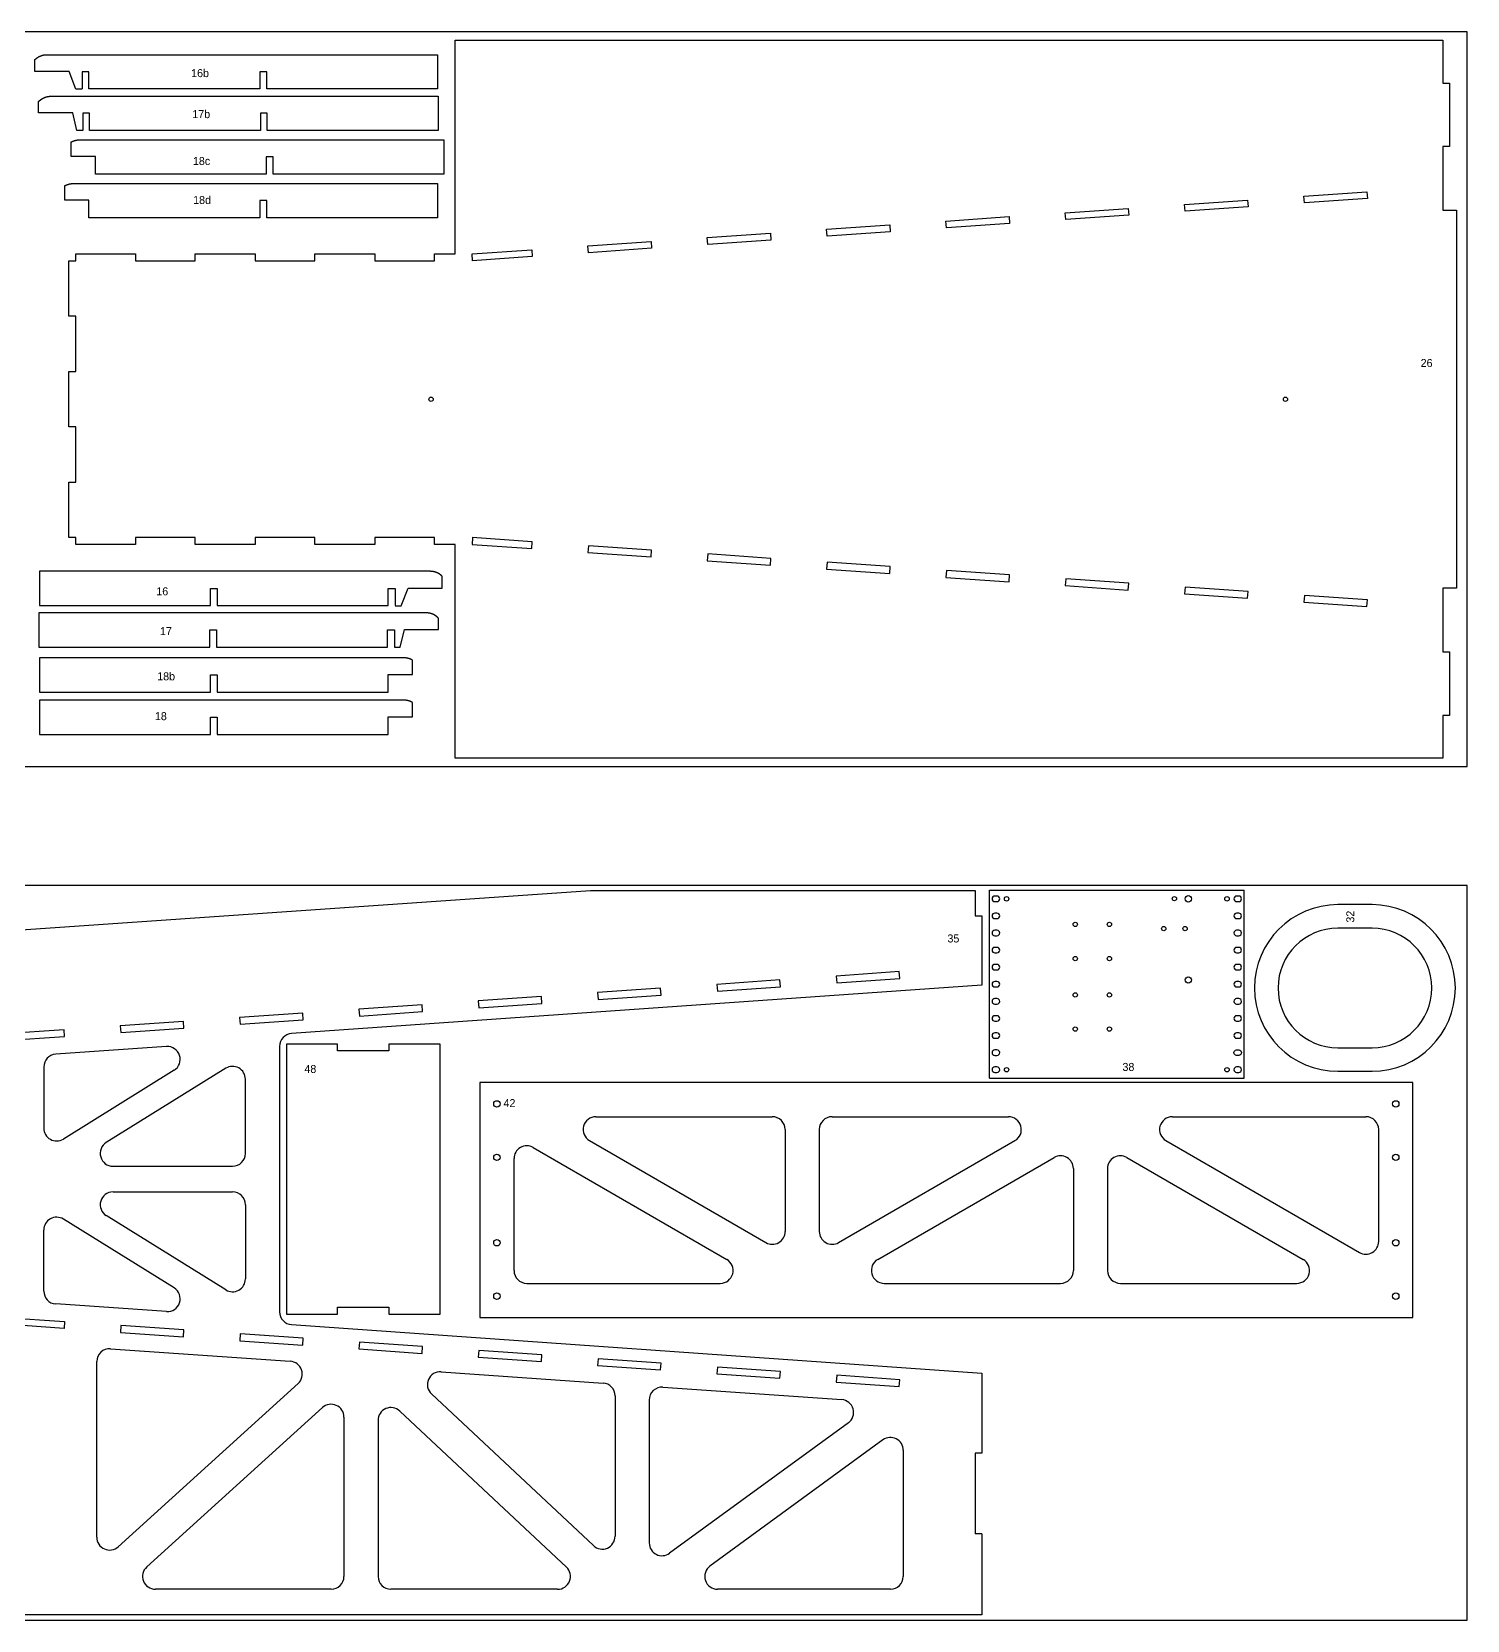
# Model space of a CAD drawing. Header units: inches. Extents: x -955 to -701, y -2062 to -1714.
# Drawn here: x -876.2 to -792.2, y -1899.4 to -1806.4 of the extents above; entities that cross this region are included whole.
import ezdxf

# ---------------------------------------------------------------- set-up
doc = ezdxf.new("R2010")
doc.units = ezdxf.units.IN
doc.header["$LTSCALE"] = 0.1
doc.header["$MEASUREMENT"] = 0
doc.layers.add('cockpit', color=1, linetype='Continuous', lineweight=20)
doc.layers.add('pic', color=1, linetype='Continuous')

msp = doc.modelspace()

# ---------------------------------------------------------------- linework, layer by layer
at = {"color": 7, "linetype": 'Continuous', "lineweight": 25}
for p, q in [((-820.12063, -1856.68319), (-805.22063, -1856.68319)), ((-820.12063, -1867.68319), (-820.12063, -1856.68319)), ((-805.22063, -1867.68319), (-805.22063, -1856.68319)), ((-868.28422, -1865.82681), (-874.76867, -1866.27737)), ((-875.46668, -1867.02557), (-875.46668, -1870.60105)), ((-867.83662, -1867.21218), (-874.32107, -1871.23822)), ((-864.81229, -1867.10004), (-871.8106, -1871.44513)), ((-863.66668, -1872.08231), (-863.66668, -1867.73722)), ((-820.12063, -1867.68319), (-805.22063, -1867.68319)), ((-843.15259, -1869.93302), (-832.82922, -1869.93302)), ((-829.32922, -1869.93302), (-819.00586, -1869.93302)), ((-809.41692, -1869.93302), (-798.09356, -1869.93302)), ((-832.07922, -1870.68302), (-832.07922, -1876.65017)), ((-830.07922, -1870.68302), (-830.07922, -1876.65017)), ((-797.34356, -1877.22819), (-797.34356, -1870.68302)), ((-846.82173, -1871.73852), (-835.49837, -1878.28369)), ((-843.52791, -1871.33235), (-833.20455, -1877.2995)), ((-828.9539, -1877.2995), (-818.63053, -1871.33235)), ((-809.79225, -1871.33235), (-798.46888, -1877.87752)), ((-871.41499, -1872.83231), (-864.41668, -1872.83231)), ((-847.94706, -1878.93302), (-847.94706, -1872.38785)), ((-826.66008, -1878.28369), (-816.33672, -1872.31655)), ((-812.08606, -1872.31655), (-801.7627, -1878.28369)), ((-815.21139, -1872.96588), (-815.21139, -1878.93302)), ((-813.21139, -1872.96588), (-813.21139, -1878.93302)), ((-871.41499, -1874.33231), (-864.41668, -1874.33231)), ((-863.66668, -1875.08231), (-863.66668, -1879.42739)), ((-875.46668, -1880.13904), (-875.46668, -1876.56356)), ((-867.83662, -1879.95243), (-874.32107, -1875.92639)), ((-864.81229, -1880.06457), (-871.8106, -1875.71948)), ((-847.19706, -1879.68302), (-835.87369, -1879.68302)), ((-826.28475, -1879.68302), (-815.96139, -1879.68302)), ((-812.46139, -1879.68302), (-802.13803, -1879.68302)), ((-868.28422, -1881.3378), (-874.76867, -1880.88724)), ((-871.56469, -1883.51536), (-861.03787, -1884.24681)), ((-872.36668, -1894.54059), (-872.36668, -1884.26356)), ((-852.21417, -1884.85992), (-842.73136, -1885.51882)), ((-860.58606, -1885.5506), (-871.11288, -1895.09618)), ((-839.23136, -1885.76202), (-828.76713, -1886.48912)), ((-843.29587, -1895.0316), (-852.77868, -1886.15568)), ((-842.03335, -1886.26702), (-842.03335, -1894.48403)), ((-840.03335, -1886.51021), (-840.03335, -1894.86991)), ((-859.15382, -1886.95169), (-869.4382, -1896.27743)), ((-857.90001, -1887.50728), (-857.90001, -1896.83302)), ((-855.90001, -1887.7028), (-855.90001, -1896.83302)), ((-844.88299, -1896.28546), (-854.63749, -1887.15524)), ((-828.37714, -1887.84325), (-838.84138, -1895.47585)), ((-826.35865, -1888.84646), (-836.47742, -1896.22708)), ((-825.16668, -1889.4524), (-825.16668, -1896.83302)), ((-820.56668, -1894.3474), (-820.96668, -1894.3474)), ((-858.65001, -1897.58302), (-868.9344, -1897.58302)), ((-845.39551, -1897.58302), (-855.15001, -1897.58302)), ((-825.91668, -1897.58302), (-836.03545, -1897.58302))]:
    msp.add_line(p, q, dxfattribs=at)
for points in [[(-873.2219, -1809.81088), (-873.58498, -1809.81088), (-873.98643, -1808.77003), (-875.98643, -1808.77003), (-875.98643, -1808.08445), (-875.98217, -1808.08013), (-875.97789, -1808.07584), (-875.97358, -1808.07157), (-875.96923, -1808.06733), (-875.96486, -1808.06312), (-875.96047, -1808.05893), (-875.95604, -1808.05476), (-875.95159, -1808.05063), (-875.9471, -1808.04651), (-875.9426, -1808.04243), (-875.93806, -1808.03837), (-875.9335, -1808.03434), (-875.92891, -1808.03034), (-875.9243, -1808.02636), (-875.91966, -1808.02241), (-875.91499, -1808.01849), (-875.9103, -1808.0146), (-875.90558, -1808.01073), (-875.90084, -1808.0069), (-875.89608, -1808.00309), (-875.89129, -1807.99931), (-875.88648, -1807.99556), (-875.88164, -1807.99184), (-875.87679, -1807.98815), (-875.8719, -1807.98449), (-875.867, -1807.98086), (-875.86207, -1807.97726), (-875.85713, -1807.97369), (-875.85216, -1807.97015), (-875.84716, -1807.96664), (-875.84215, -1807.96316), (-875.83712, -1807.95971), (-875.83206, -1807.9563), (-875.82699, -1807.95291), (-875.82189, -1807.94956), (-875.81678, -1807.94624), (-875.81165, -1807.94295), (-875.80649, -1807.93969), (-875.80132, -1807.93647), (-875.79613, -1807.93328), (-875.79092, -1807.93012), (-875.7857, -1807.92699), (-875.78045, -1807.9239), (-875.77519, -1807.92084), (-875.76991, -1807.91782), (-875.76461, -1807.91483), (-875.7593, -1807.91187), (-875.75397, -1807.90895), (-875.74863, -1807.90606), (-875.74326, -1807.90321), (-875.73789, -1807.90039), (-875.7325, -1807.89761), (-875.72709, -1807.89487), (-875.72167, -1807.89215), (-875.71623, -1807.88948), (-875.71077, -1807.88684), (-875.7053, -1807.88423), (-875.6998, -1807.88165), (-875.69429, -1807.87911), (-875.68876, -1807.8766), (-875.68321, -1807.87413), (-875.67764, -1807.87168), (-875.67206, -1807.86928), (-875.66646, -1807.8669), (-875.66084, -1807.86457), (-875.65521, -1807.86226), (-875.64956, -1807.85999), (-875.64389, -1807.85775), (-875.63821, -1807.85555), (-875.63251, -1807.85339), (-875.6268, -1807.85125), (-875.62108, -1807.84916), (-875.61534, -1807.8471), (-875.60959, -1807.84507), (-875.60383, -1807.84308), (-875.59805, -1807.84112), (-875.59226, -1807.8392), (-875.58646, -1807.83731), (-875.58064, -1807.83546), (-875.57482, -1807.83365), (-875.56898, -1807.83187), (-875.56313, -1807.83012), (-875.55727, -1807.82842), (-875.5514, -1807.82675), (-875.54553, -1807.82511), (-875.53964, -1807.82351), (-875.53374, -1807.82195), (-875.52783, -1807.82042), (-875.52192, -1807.81893), (-875.516, -1807.81748), (-875.51007, -1807.81606), (-875.50413, -1807.81468), (-875.49818, -1807.81334), (-875.49223, -1807.81204), (-875.48627, -1807.81077), (-875.48031, -1807.80954), (-875.47434, -1807.80834), (-875.46836, -1807.80719), (-875.46238, -1807.80607), (-875.45639, -1807.80499), (-875.4504, -1807.80394), (-875.44441, -1807.80294), (-875.43841, -1807.80197), (-875.43241, -1807.80104), (-875.4264, -1807.80015), (-875.4204, -1807.79929), (-875.41438, -1807.79848), (-875.40837, -1807.7977), (-875.40537, -1807.79733), (-875.40385, -1807.79715), (-875.40233, -1807.79696), (-875.39624, -1807.79625), (-875.39014, -1807.79558), (-875.38403, -1807.79495), (-875.37792, -1807.79435), (-875.37181, -1807.7938), (-875.36569, -1807.79328), (-875.35957, -1807.7928), (-875.35344, -1807.79236), (-875.34732, -1807.79196), (-875.34119, -1807.79159), (-875.33505, -1807.79126), (-875.32892, -1807.79098), (-875.32278, -1807.79073), (-875.31665, -1807.79051), (-875.31051, -1807.79034), (-875.30438, -1807.79021), (-875.29824, -1807.79011), (-875.2921, -1807.79005), (-875.28597, -1807.79003), (-852.4219, -1807.79003), (-852.4219, -1809.79003), (-862.4219, -1809.79003), (-862.4219, -1808.79003), (-862.8219, -1808.79003), (-862.8219, -1809.79003), (-872.8219, -1809.79003), (-872.8219, -1808.79003), (-873.2219, -1808.79003), (-873.2219, -1809.79003)], [(-850.36953, -1819.84805), (-850.39719, -1819.44971), (-846.90613, -1819.20723), (-846.87846, -1819.60557), (-850.39719, -1819.84997)], [(-850.36953, -1836.04994), (-850.39719, -1836.44828), (-846.90613, -1836.69076), (-846.87846, -1836.29242), (-850.39719, -1836.04802)], [(-854.91021, -1840.04152), (-854.54713, -1840.04152), (-854.14568, -1839.00067), (-852.14568, -1839.00067), (-852.14568, -1838.31509), (-852.14993, -1838.31077), (-852.15422, -1838.30648), (-852.15853, -1838.30221), (-852.16287, -1838.29797), (-852.16724, -1838.29376), (-852.17164, -1838.28957), (-852.17606, -1838.2854), (-852.18052, -1838.28127), (-852.185, -1838.27715), (-852.18951, -1838.27307), (-852.19404, -1838.26901), (-852.19861, -1838.26498), (-852.20319, -1838.26098), (-852.20781, -1838.257), (-852.21245, -1838.25305), (-852.21711, -1838.24913), (-852.2218, -1838.24524), (-852.22652, -1838.24137), (-852.23126, -1838.23754), (-852.23602, -1838.23373), (-852.24081, -1838.22995), (-852.24562, -1838.2262), (-852.25046, -1838.22248), (-852.25532, -1838.21879), (-852.2602, -1838.21513), (-852.2651, -1838.2115), (-852.27003, -1838.2079), (-852.27498, -1838.20433), (-852.27995, -1838.20079), (-852.28494, -1838.19728), (-852.28995, -1838.1938), (-852.29499, -1838.19035), (-852.30004, -1838.18694), (-852.30511, -1838.18355), (-852.31021, -1838.1802), (-852.31532, -1838.17688), (-852.32046, -1838.17359), (-852.32561, -1838.17033), (-852.33078, -1838.16711), (-852.33597, -1838.16392), (-852.34118, -1838.16076), (-852.34641, -1838.15763), (-852.35165, -1838.15454), (-852.35692, -1838.15148), (-852.36219, -1838.14846), (-852.36749, -1838.14547), (-852.3728, -1838.14251), (-852.37813, -1838.13959), (-852.38348, -1838.1367), (-852.38884, -1838.13385), (-852.39422, -1838.13104), (-852.39961, -1838.12825), (-852.40502, -1838.12551), (-852.41044, -1838.12279), (-852.41587, -1838.12012), (-852.42133, -1838.11748), (-852.42681, -1838.11487), (-852.4323, -1838.11229), (-852.43781, -1838.10975), (-852.44335, -1838.10724), (-852.44889, -1838.10477), (-852.45446, -1838.10232), (-852.46005, -1838.09992), (-852.46565, -1838.09754), (-852.47126, -1838.09521), (-852.4769, -1838.0929), (-852.48255, -1838.09063), (-852.48821, -1838.08839), (-852.49389, -1838.08619), (-852.49959, -1838.08403), (-852.5053, -1838.08189), (-852.51102, -1838.0798), (-852.51676, -1838.07774), (-852.52251, -1838.07571), (-852.52828, -1838.07372), (-852.53406, -1838.07176), (-852.53985, -1838.06984), (-852.54565, -1838.06795), (-852.55146, -1838.0661), (-852.55729, -1838.06429), (-852.56312, -1838.06251), (-852.56897, -1838.06076), (-852.57483, -1838.05906), (-852.5807, -1838.05739), (-852.58658, -1838.05575), (-852.59247, -1838.05415), (-852.59836, -1838.05259), (-852.60427, -1838.05106), (-852.61018, -1838.04957), (-852.61611, -1838.04812), (-852.62204, -1838.0467), (-852.62797, -1838.04532), (-852.63392, -1838.04398), (-852.63987, -1838.04268), (-852.64583, -1838.04141), (-852.6518, -1838.04018), (-852.65777, -1838.03898), (-852.66374, -1838.03783), (-852.66972, -1838.03671), (-852.67571, -1838.03563), (-852.6817, -1838.03458), (-852.68769, -1838.03358), (-852.69369, -1838.03261), (-852.6997, -1838.03168), (-852.7057, -1838.03079), (-852.71171, -1838.02994), (-852.71772, -1838.02912), (-852.72373, -1838.02834), (-852.72674, -1838.02797), (-852.72825, -1838.02779), (-852.72977, -1838.0276), (-852.73587, -1838.02689), (-852.74197, -1838.02622), (-852.74807, -1838.02559), (-852.75418, -1838.025), (-852.7603, -1838.02444), (-852.76641, -1838.02392), (-852.77254, -1838.02344), (-852.77866, -1838.023), (-852.78479, -1838.0226), (-852.79092, -1838.02223), (-852.79705, -1838.0219), (-852.80318, -1838.02162), (-852.80932, -1838.02137), (-852.81545, -1838.02115), (-852.82159, -1838.02098), (-852.82773, -1838.02085), (-852.83387, -1838.02075), (-852.84, -1838.02069), (-852.84614, -1838.02067), (-875.71021, -1838.02067), (-875.71021, -1840.02067), (-865.71021, -1840.02067), (-865.71021, -1839.02067), (-865.31021, -1839.02067), (-865.31021, -1840.02067), (-855.31021, -1840.02067), (-855.31021, -1839.02067), (-854.91021, -1839.02067), (-854.91021, -1840.02067)]]:
    msp.add_lwpolyline(points, dxfattribs=at)
for points in [[(-793.59719, -1846.44828), (-793.59719, -1848.94828), (-851.39719, -1848.94828), (-851.39719, -1836.44828), (-852.59719, -1836.44828), (-852.59719, -1836.04802), (-856.09719, -1836.04802), (-856.09719, -1836.44802), (-859.59719, -1836.44802), (-859.59719, -1836.04802), (-863.09719, -1836.04802), (-863.09719, -1836.44828), (-866.59719, -1836.44828), (-866.59719, -1836.04802), (-870.09719, -1836.04802), (-870.09719, -1836.44828), (-873.59719, -1836.44828), (-873.59719, -1836.04802), (-873.99719, -1836.04802), (-873.99719, -1832.80899), (-873.59719, -1832.80899), (-873.59719, -1829.56851), (-873.99719, -1829.56851), (-873.99719, -1826.32948), (-873.59719, -1826.32948), (-873.59719, -1823.08899), (-873.99719, -1823.08899), (-873.99719, -1819.84997), (-873.59719, -1819.84997), (-873.59719, -1819.44971), (-870.09719, -1819.44971), (-870.09719, -1819.84997), (-866.59719, -1819.84997), (-866.59719, -1819.44971), (-863.09719, -1819.44971), (-863.09719, -1819.84997), (-859.59719, -1819.84997), (-859.59719, -1819.44997), (-856.09719, -1819.44997), (-856.09719, -1819.84997), (-852.59719, -1819.84997), (-852.59719, -1819.44971), (-851.39719, -1819.44971), (-851.39719, -1806.94971), (-793.59719, -1806.94971), (-793.59719, -1809.44971), (-793.19719, -1809.44971), (-793.19719, -1813.16835), (-793.59719, -1813.16835), (-793.59719, -1816.88699), (-792.79719, -1816.88699), (-792.79719, -1839.01099), (-793.59719, -1839.01099), (-793.59719, -1842.72964), (-793.19719, -1842.72964), (-793.19719, -1846.44828)], [(-873.18361, -1811.22038), (-873.18361, -1812.22038), (-873.52644, -1812.22038), (-873.77508, -1811.20038), (-875.77508, -1811.20038), (-875.77508, -1810.54588), (-875.77294, -1810.5435), (-875.77079, -1810.54114), (-875.76863, -1810.53877), (-875.76647, -1810.53642), (-875.76429, -1810.53407), (-875.76211, -1810.53173), (-875.75992, -1810.52939), (-875.75772, -1810.52706), (-875.75552, -1810.52474), (-875.7533, -1810.52242), (-875.75108, -1810.52012), (-875.74885, -1810.51781), (-875.74661, -1810.51552), (-875.74436, -1810.51323), (-875.74211, -1810.51095), (-875.73985, -1810.50868), (-875.73757, -1810.50641), (-875.7353, -1810.50415), (-875.73301, -1810.5019), (-875.73071, -1810.49965), (-875.72841, -1810.49742), (-875.7261, -1810.49519), (-875.72379, -1810.49296), (-875.72146, -1810.49075), (-875.71913, -1810.48854), (-875.71679, -1810.48633), (-875.71444, -1810.48414), (-875.71208, -1810.48195), (-875.70972, -1810.47977), (-875.70735, -1810.4776), (-875.70497, -1810.47544), (-875.70259, -1810.47328), (-875.7002, -1810.47113), (-875.6978, -1810.46899), (-875.69539, -1810.46685), (-875.69298, -1810.46473), (-875.69056, -1810.46261), (-875.68813, -1810.4605), (-875.6857, -1810.45839), (-875.68325, -1810.4563), (-875.68081, -1810.45421), (-875.67835, -1810.45213), (-875.67589, -1810.45006), (-875.67342, -1810.44799), (-875.67094, -1810.44594), (-875.66846, -1810.44389), (-875.66597, -1810.44185), (-875.66347, -1810.43981), (-875.66097, -1810.43779), (-875.65846, -1810.43577), (-875.65595, -1810.43377), (-875.65342, -1810.43177), (-875.6509, -1810.42977), (-875.64836, -1810.42779), (-875.64582, -1810.42581), (-875.64327, -1810.42385), (-875.64072, -1810.42189), (-875.63816, -1810.41994), (-875.63559, -1810.418), (-875.63302, -1810.41606), (-875.63044, -1810.41414), (-875.62785, -1810.41222), (-875.62526, -1810.41031), (-875.62266, -1810.40841), (-875.62006, -1810.40652), (-875.61745, -1810.40464), (-875.61484, -1810.40276), (-875.61222, -1810.4009), (-875.60959, -1810.39904), (-875.60696, -1810.39719), (-875.60432, -1810.39536), (-875.60167, -1810.39352), (-875.59902, -1810.3917), (-875.59637, -1810.38989), (-875.59371, -1810.38809), (-875.59104, -1810.38629), (-875.58837, -1810.38451), (-875.58569, -1810.38273), (-875.58301, -1810.38096), (-875.58032, -1810.3792), (-875.57763, -1810.37745), (-875.57493, -1810.37571), (-875.57223, -1810.37398), (-875.56952, -1810.37226), (-875.5668, -1810.37054), (-875.56409, -1810.36884), (-875.56136, -1810.36715), (-875.55863, -1810.36546), (-875.5559, -1810.36378), (-875.55316, -1810.36212), (-875.55041, -1810.36046), (-875.54766, -1810.35881), (-875.54491, -1810.35717), (-875.54215, -1810.35555), (-875.53939, -1810.35393), (-875.53662, -1810.35232), (-875.53385, -1810.35072), (-875.53107, -1810.34913), (-875.52829, -1810.34754), (-875.5255, -1810.34597), (-875.52271, -1810.34441), (-875.51991, -1810.34286), (-875.51711, -1810.34132), (-875.51431, -1810.33979), (-875.5115, -1810.33826), (-875.50868, -1810.33675), (-875.50585, -1810.33524), (-875.50303, -1810.33374), (-875.50019, -1810.33226), (-875.49735, -1810.33078), (-875.49451, -1810.32931), (-875.49166, -1810.32785), (-875.4888, -1810.3264), (-875.48594, -1810.32496), (-875.48307, -1810.32352), (-875.4802, -1810.3221), (-875.47732, -1810.32068), (-875.47444, -1810.31928), (-875.47155, -1810.31788), (-875.46865, -1810.3165), (-875.46576, -1810.31512), (-875.46285, -1810.31375), (-875.45994, -1810.31239), (-875.45703, -1810.31104), (-875.45411, -1810.3097), (-875.45119, -1810.30837), (-875.44826, -1810.30705), (-875.44533, -1810.30574), (-875.44239, -1810.30444), (-875.43945, -1810.30314), (-875.4365, -1810.30186), (-875.43355, -1810.30058), (-875.4306, -1810.29932), (-875.42764, -1810.29806), (-875.42467, -1810.29682), (-875.4217, -1810.29558), (-875.41873, -1810.29435), (-875.41575, -1810.29314), (-875.41277, -1810.29193), (-875.40979, -1810.29073), (-875.4068, -1810.28954), (-875.4038, -1810.28836), (-875.4008, -1810.28719), (-875.3978, -1810.28603), (-875.3948, -1810.28488), (-875.39179, -1810.28374), (-875.38877, -1810.28261), (-875.38576, -1810.28149), (-875.38274, -1810.28038), (-875.37971, -1810.27928), (-875.37668, -1810.27819), (-875.37365, -1810.2771), (-875.37062, -1810.27603), (-875.36758, -1810.27497), (-875.36454, -1810.27392), (-875.36149, -1810.27287), (-875.35844, -1810.27184), (-875.35539, -1810.27082), (-875.35233, -1810.26981), (-875.34927, -1810.2688), (-875.34621, -1810.26781), (-875.34315, -1810.26683), (-875.34008, -1810.26585), (-875.33701, -1810.26489), (-875.33394, -1810.26394), (-875.33086, -1810.26299), (-875.32778, -1810.26206), (-875.3247, -1810.26114), (-875.32161, -1810.26022), (-875.31852, -1810.25932), (-875.31543, -1810.25843), (-875.31234, -1810.25754), (-875.30924, -1810.25667), (-875.30615, -1810.25581), (-875.30305, -1810.25496), (-875.29994, -1810.25411), (-875.29684, -1810.25328), (-875.29373, -1810.25246), (-875.29062, -1810.25165), (-875.28751, -1810.25085), (-875.28439, -1810.25006), (-875.28128, -1810.24927), (-875.27816, -1810.2485), (-875.27504, -1810.24774), (-875.27192, -1810.24699), (-875.26879, -1810.24625), (-875.26567, -1810.24553), (-875.26254, -1810.24481), (-875.25941, -1810.2441), (-875.25628, -1810.2434), (-875.25314, -1810.24271), (-875.25001, -1810.24204), (-875.24687, -1810.24137), (-875.24373, -1810.24071), (-875.24059, -1810.24007), (-875.23745, -1810.23943), (-875.23431, -1810.23881), (-875.23117, -1810.23819), (-875.22802, -1810.23759), (-875.22487, -1810.237), (-875.22173, -1810.23641), (-875.21858, -1810.23584), (-875.21543, -1810.23528), (-875.21228, -1810.23473), (-875.20913, -1810.23419), (-875.20597, -1810.23366), (-875.20278, -1810.23314), (-875.19959, -1810.23262), (-875.1964, -1810.23212), (-875.1932, -1810.23163), (-875.19001, -1810.23114), (-875.18681, -1810.23067), (-875.18361, -1810.23021), (-875.1804, -1810.22976), (-875.1772, -1810.22932), (-875.17399, -1810.22889), (-875.17079, -1810.22847), (-875.16758, -1810.22806), (-875.16437, -1810.22766), (-875.16115, -1810.22728), (-875.15794, -1810.2269), (-875.15472, -1810.22653), (-875.15151, -1810.22618), (-875.14829, -1810.22583), (-875.14507, -1810.2255), (-875.14185, -1810.22517), (-875.13863, -1810.22486), (-875.13541, -1810.22456), (-875.13218, -1810.22426), (-875.12896, -1810.22398), (-875.12573, -1810.22371), (-875.12251, -1810.22345), (-875.11928, -1810.2232), (-875.11605, -1810.22296), (-875.11282, -1810.22273), (-875.10959, -1810.22251), (-875.10636, -1810.2223), (-875.10313, -1810.22211), (-875.0999, -1810.22192), (-875.09667, -1810.22174), (-875.09344, -1810.22158), (-875.09021, -1810.22142), (-875.08697, -1810.22128), (-875.08374, -1810.22115), (-875.08051, -1810.22102), (-875.07728, -1810.22091), (-875.07404, -1810.22081), (-875.07081, -1810.22072), (-875.06758, -1810.22064), (-875.06434, -1810.22057), (-875.06111, -1810.22051), (-875.05788, -1810.22046), (-875.05464, -1810.22043), (-875.05141, -1810.2204), (-875.04818, -1810.22038), (-875.04495, -1810.22038), (-852.38361, -1810.22038), (-852.38361, -1812.22038), (-862.38361, -1812.22038), (-862.38361, -1811.22038), (-862.78361, -1811.22038), (-862.78361, -1812.22038), (-872.78361, -1812.22038), (-872.78361, -1811.22038)], [(-862.44422, -1813.77225), (-862.44422, -1814.77225), (-872.44422, -1814.77225), (-872.44422, -1813.75225), (-873.86545, -1813.75225), (-873.86545, -1812.90424), (-873.86197, -1812.90224), (-873.85847, -1812.90026), (-873.85496, -1812.89829), (-873.85145, -1812.89633), (-873.84792, -1812.89439), (-873.84439, -1812.89246), (-873.84085, -1812.89055), (-873.8373, -1812.88865), (-873.83373, -1812.88676), (-873.83017, -1812.88489), (-873.82659, -1812.88303), (-873.823, -1812.88119), (-873.81941, -1812.87936), (-873.8158, -1812.87755), (-873.81219, -1812.87575), (-873.80857, -1812.87396), (-873.80495, -1812.87219), (-873.80131, -1812.87044), (-873.79767, -1812.8687), (-873.79402, -1812.86697), (-873.79036, -1812.86526), (-873.78669, -1812.86356), (-873.78302, -1812.86188), (-873.77934, -1812.86021), (-873.77565, -1812.85855), (-873.77195, -1812.85692), (-873.76825, -1812.85529), (-873.76454, -1812.85368), (-873.76082, -1812.85209), (-873.7571, -1812.85051), (-873.75337, -1812.84894), (-873.74963, -1812.84739), (-873.74589, -1812.84586), (-873.74214, -1812.84434), (-873.73838, -1812.84284), (-873.73462, -1812.84135), (-873.73085, -1812.83987), (-873.72708, -1812.83841), (-873.7233, -1812.83697), (-873.71951, -1812.83554), (-873.71572, -1812.83413), (-873.71192, -1812.83273), (-873.70812, -1812.83135), (-873.70431, -1812.82998), (-873.70049, -1812.82863), (-873.69667, -1812.82729), (-873.69285, -1812.82597), (-873.68902, -1812.82467), (-873.68518, -1812.82338), (-873.68134, -1812.8221), (-873.6775, -1812.82084), (-873.67365, -1812.8196), (-873.66979, -1812.81837), (-873.66593, -1812.81716), (-873.66207, -1812.81597), (-873.6582, -1812.81478), (-873.65433, -1812.81362), (-873.65045, -1812.81247), (-873.64657, -1812.81134), (-873.64269, -1812.81022), (-873.6388, -1812.80912), (-873.63491, -1812.80804), (-873.63101, -1812.80697), (-873.62711, -1812.80591), (-873.62321, -1812.80488), (-873.61931, -1812.80386), (-873.6154, -1812.80285), (-873.61148, -1812.80186), (-873.60757, -1812.80089), (-873.60365, -1812.79993), (-873.59973, -1812.79899), (-873.5958, -1812.79807), (-873.59187, -1812.79716), (-873.58794, -1812.79627), (-873.58401, -1812.7954), (-873.58008, -1812.79454), (-873.57614, -1812.7937), (-873.5722, -1812.79287), (-873.56826, -1812.79206), (-873.56431, -1812.79127), (-873.56037, -1812.7905), (-873.55642, -1812.78974), (-873.55246, -1812.789), (-873.54847, -1812.78826), (-873.54447, -1812.78754), (-873.54047, -1812.78684), (-873.53647, -1812.78616), (-873.53246, -1812.78549), (-873.52845, -1812.78484), (-873.52444, -1812.7842), (-873.52042, -1812.78359), (-873.5164, -1812.78298), (-873.51238, -1812.7824), (-873.50836, -1812.78183), (-873.50433, -1812.78127), (-873.5003, -1812.78074), (-873.49626, -1812.78022), (-873.49223, -1812.77971), (-873.48819, -1812.77922), (-873.48415, -1812.77875), (-873.48011, -1812.7783), (-873.47607, -1812.77786), (-873.47202, -1812.77744), (-873.46797, -1812.77703), (-873.46392, -1812.77664), (-873.45987, -1812.77627), (-873.45582, -1812.77591), (-873.45177, -1812.77557), (-873.44771, -1812.77525), (-873.44366, -1812.77494), (-873.4396, -1812.77465), (-873.43554, -1812.77438), (-873.43148, -1812.77412), (-873.42742, -1812.77388), (-873.42336, -1812.77366), (-873.4193, -1812.77345), (-873.41524, -1812.77326), (-873.41118, -1812.77308), (-873.40712, -1812.77293), (-873.40306, -1812.77279), (-873.399, -1812.77266), (-873.39493, -1812.77255), (-873.39087, -1812.77246), (-873.38681, -1812.77239), (-873.38275, -1812.77233), (-873.37869, -1812.77229), (-873.37463, -1812.77226), (-873.37057, -1812.77225), (-852.04422, -1812.77225), (-852.04422, -1814.77225), (-862.04422, -1814.77225), (-862.04422, -1813.77225)], [(-862.8219, -1816.33122), (-862.8219, -1817.33122), (-872.8219, -1817.33122), (-872.8219, -1816.31121), (-874.24313, -1816.31121), (-874.24313, -1815.46321), (-874.23965, -1815.46121), (-874.23615, -1815.45923), (-874.23264, -1815.45726), (-874.22913, -1815.4553), (-874.2256, -1815.45336), (-874.22207, -1815.45143), (-874.21853, -1815.44952), (-874.21497, -1815.44762), (-874.21141, -1815.44573), (-874.20785, -1815.44386), (-874.20427, -1815.442), (-874.20068, -1815.44016), (-874.19709, -1815.43833), (-874.19348, -1815.43652), (-874.18987, -1815.43472), (-874.18625, -1815.43293), (-874.18263, -1815.43116), (-874.17899, -1815.42941), (-874.17535, -1815.42766), (-874.1717, -1815.42594), (-874.16804, -1815.42423), (-874.16437, -1815.42253), (-874.1607, -1815.42084), (-874.15702, -1815.41918), (-874.15333, -1815.41752), (-874.14963, -1815.41588), (-874.14593, -1815.41426), (-874.14222, -1815.41265), (-874.1385, -1815.41106), (-874.13478, -1815.40948), (-874.13105, -1815.40791), (-874.12731, -1815.40636), (-874.12357, -1815.40483), (-874.11982, -1815.40331), (-874.11606, -1815.4018), (-874.1123, -1815.40032), (-874.10853, -1815.39884), (-874.10476, -1815.39738), (-874.10098, -1815.39594), (-874.09719, -1815.39451), (-874.0934, -1815.3931), (-874.0896, -1815.3917), (-874.0858, -1815.39032), (-874.08199, -1815.38895), (-874.07817, -1815.3876), (-874.07435, -1815.38626), (-874.07053, -1815.38494), (-874.0667, -1815.38363), (-874.06286, -1815.38234), (-874.05902, -1815.38107), (-874.05518, -1815.37981), (-874.05133, -1815.37857), (-874.04747, -1815.37734), (-874.04361, -1815.37613), (-874.03975, -1815.37493), (-874.03588, -1815.37375), (-874.03201, -1815.37259), (-874.02813, -1815.37144), (-874.02425, -1815.37031), (-874.02037, -1815.36919), (-874.01648, -1815.36809), (-874.01259, -1815.367), (-874.00869, -1815.36594), (-874.00479, -1815.36488), (-874.00089, -1815.36385), (-873.99699, -1815.36282), (-873.99308, -1815.36182), (-873.98916, -1815.36083), (-873.98525, -1815.35986), (-873.98133, -1815.3589), (-873.97741, -1815.35796), (-873.97348, -1815.35704), (-873.96955, -1815.35613), (-873.96562, -1815.35524), (-873.96169, -1815.35437), (-873.95776, -1815.35351), (-873.95382, -1815.35267), (-873.94988, -1815.35184), (-873.94594, -1815.35103), (-873.94199, -1815.35024), (-873.93805, -1815.34947), (-873.9341, -1815.34871), (-873.93014, -1815.34796), (-873.92615, -1815.34723), (-873.92215, -1815.34651), (-873.91815, -1815.34581), (-873.91415, -1815.34513), (-873.91014, -1815.34446), (-873.90613, -1815.34381), (-873.90212, -1815.34317), (-873.8981, -1815.34255), (-873.89408, -1815.34195), (-873.89006, -1815.34137), (-873.88604, -1815.3408), (-873.88201, -1815.34024), (-873.87798, -1815.3397), (-873.87394, -1815.33918), (-873.86991, -1815.33868), (-873.86587, -1815.33819), (-873.86183, -1815.33772), (-873.85779, -1815.33727), (-873.85375, -1815.33683), (-873.8497, -1815.3364), (-873.84565, -1815.336), (-873.8416, -1815.33561), (-873.83755, -1815.33524), (-873.8335, -1815.33488), (-873.82945, -1815.33454), (-873.82539, -1815.33422), (-873.82134, -1815.33391), (-873.81728, -1815.33362), (-873.81322, -1815.33335), (-873.80916, -1815.33309), (-873.8051, -1815.33285), (-873.80104, -1815.33263), (-873.79698, -1815.33242), (-873.79292, -1815.33223), (-873.78886, -1815.33205), (-873.7848, -1815.33189), (-873.78074, -1815.33175), (-873.77668, -1815.33163), (-873.77261, -1815.33152), (-873.76855, -1815.33143), (-873.76449, -1815.33135), (-873.76043, -1815.3313), (-873.75637, -1815.33125), (-873.75231, -1815.33123), (-873.74825, -1815.33122), (-852.4219, -1815.33122), (-852.4219, -1817.33122), (-862.4219, -1817.33122), (-862.4219, -1816.33122)], [(-801.72164, -1816.06886), (-798.03121, -1815.81253), (-798.00354, -1816.21087), (-801.69397, -1816.46719)], [(-815.68799, -1817.03892), (-811.99547, -1816.78245), (-811.9678, -1817.18078), (-815.66032, -1817.43725)], [(-808.67714, -1816.95222), (-808.70481, -1816.55389), (-805.01334, -1816.29749), (-804.98567, -1816.69582)], [(-829.62667, -1818.40731), (-829.65434, -1818.00898), (-825.95973, -1817.75236), (-825.93207, -1818.1507)], [(-822.6435, -1817.92228), (-822.67116, -1817.52395), (-818.9776, -1817.2674), (-818.94993, -1817.66574)], [(-843.59302, -1819.37737), (-843.62069, -1818.97904), (-839.924, -1818.72228), (-839.89633, -1819.12061)], [(-836.60985, -1818.89234), (-836.63752, -1818.49401), (-832.94186, -1818.23732), (-832.9142, -1818.63565)], [(-843.59302, -1836.52062), (-843.62069, -1836.91895), (-839.924, -1837.17571), (-839.89633, -1836.77738)], [(-836.60985, -1837.00565), (-836.63752, -1837.40398), (-832.94186, -1837.66067), (-832.9142, -1837.26234)], [(-829.62667, -1837.49068), (-829.65434, -1837.88901), (-825.95973, -1838.14563), (-825.93207, -1837.74729)], [(-822.6435, -1837.97571), (-822.67116, -1838.37404), (-818.9776, -1838.63058), (-818.94993, -1838.23225)], [(-815.68799, -1838.85907), (-811.99547, -1839.11554), (-811.9678, -1838.71721), (-815.66032, -1838.46074)], [(-808.67714, -1838.94577), (-808.70481, -1839.3441), (-805.01334, -1839.6005), (-804.98567, -1839.20216)], [(-801.72164, -1839.82913), (-798.03121, -1840.08546), (-798.00354, -1839.68712), (-801.69397, -1839.4308)], [(-854.94849, -1841.45102), (-854.94849, -1842.45102), (-854.60567, -1842.45102), (-854.35703, -1841.43102), (-852.35703, -1841.43102), (-852.35703, -1840.77652), (-852.35917, -1840.77414), (-852.36132, -1840.77178), (-852.36347, -1840.76941), (-852.36564, -1840.76706), (-852.36781, -1840.76471), (-852.36999, -1840.76237), (-852.37218, -1840.76003), (-852.37438, -1840.7577), (-852.37659, -1840.75538), (-852.3788, -1840.75306), (-852.38102, -1840.75076), (-852.38325, -1840.74845), (-852.38549, -1840.74616), (-852.38774, -1840.74387), (-852.39, -1840.74159), (-852.39226, -1840.73932), (-852.39453, -1840.73705), (-852.39681, -1840.73479), (-852.39909, -1840.73254), (-852.40139, -1840.73029), (-852.40369, -1840.72806), (-852.406, -1840.72583), (-852.40832, -1840.7236), (-852.41064, -1840.72139), (-852.41298, -1840.71918), (-852.41532, -1840.71698), (-852.41766, -1840.71478), (-852.42002, -1840.71259), (-852.42238, -1840.71041), (-852.42475, -1840.70824), (-852.42713, -1840.70608), (-852.42951, -1840.70392), (-852.43191, -1840.70177), (-852.43431, -1840.69963), (-852.43671, -1840.69749), (-852.43912, -1840.69537), (-852.44155, -1840.69325), (-852.44397, -1840.69114), (-852.44641, -1840.68903), (-852.44885, -1840.68694), (-852.4513, -1840.68485), (-852.45375, -1840.68277), (-852.45622, -1840.6807), (-852.45869, -1840.67863), (-852.46116, -1840.67658), (-852.46364, -1840.67453), (-852.46613, -1840.67249), (-852.46863, -1840.67045), (-852.47113, -1840.66843), (-852.47364, -1840.66641), (-852.47616, -1840.66441), (-852.47868, -1840.66241), (-852.48121, -1840.66041), (-852.48374, -1840.65843), (-852.48629, -1840.65645), (-852.48883, -1840.65449), (-852.49139, -1840.65253), (-852.49395, -1840.65058), (-852.49651, -1840.64864), (-852.49909, -1840.6467), (-852.50167, -1840.64478), (-852.50425, -1840.64286), (-852.50684, -1840.64095), (-852.50944, -1840.63905), (-852.51204, -1840.63716), (-852.51465, -1840.63528), (-852.51727, -1840.6334), (-852.51989, -1840.63154), (-852.52251, -1840.62968), (-852.52515, -1840.62783), (-852.52779, -1840.626), (-852.53043, -1840.62416), (-852.53308, -1840.62234), (-852.53573, -1840.62053), (-852.53839, -1840.61873), (-852.54106, -1840.61693), (-852.54373, -1840.61515), (-852.54641, -1840.61337), (-852.54909, -1840.6116), (-852.55178, -1840.60984), (-852.55447, -1840.60809), (-852.55717, -1840.60635), (-852.55988, -1840.60462), (-852.56258, -1840.6029), (-852.5653, -1840.60118), (-852.56802, -1840.59948), (-852.57074, -1840.59779), (-852.57347, -1840.5961), (-852.57621, -1840.59442), (-852.57895, -1840.59276), (-852.58169, -1840.5911), (-852.58444, -1840.58945), (-852.58719, -1840.58781), (-852.58995, -1840.58619), (-852.59272, -1840.58457), (-852.59548, -1840.58296), (-852.59826, -1840.58136), (-852.60103, -1840.57977), (-852.60382, -1840.57818), (-852.6066, -1840.57661), (-852.6094, -1840.57505), (-852.61219, -1840.5735), (-852.61499, -1840.57196), (-852.6178, -1840.57043), (-852.62061, -1840.5689), (-852.62343, -1840.56739), (-852.62625, -1840.56588), (-852.62908, -1840.56438), (-852.63191, -1840.5629), (-852.63475, -1840.56142), (-852.6376, -1840.55995), (-852.64045, -1840.55849), (-852.6433, -1840.55704), (-852.64617, -1840.5556), (-852.64903, -1840.55416), (-852.65191, -1840.55274), (-852.65478, -1840.55132), (-852.65767, -1840.54992), (-852.66056, -1840.54852), (-852.66345, -1840.54714), (-852.66635, -1840.54576), (-852.66925, -1840.54439), (-852.67216, -1840.54303), (-852.67507, -1840.54168), (-852.67799, -1840.54034), (-852.68091, -1840.53901), (-852.68384, -1840.53769), (-852.68677, -1840.53638), (-852.68971, -1840.53508), (-852.69265, -1840.53378), (-852.6956, -1840.5325), (-852.69855, -1840.53122), (-852.70151, -1840.52996), (-852.70447, -1840.5287), (-852.70743, -1840.52746), (-852.7104, -1840.52622), (-852.71337, -1840.52499), (-852.71635, -1840.52378), (-852.71933, -1840.52257), (-852.72232, -1840.52137), (-852.72531, -1840.52018), (-852.7283, -1840.519), (-852.7313, -1840.51783), (-852.7343, -1840.51667), (-852.73731, -1840.51552), (-852.74032, -1840.51438), (-852.74333, -1840.51325), (-852.74635, -1840.51213), (-852.74937, -1840.51102), (-852.75239, -1840.50992), (-852.75542, -1840.50883), (-852.75845, -1840.50774), (-852.76149, -1840.50667), (-852.76453, -1840.50561), (-852.76757, -1840.50456), (-852.77061, -1840.50351), (-852.77366, -1840.50248), (-852.77672, -1840.50146), (-852.77977, -1840.50045), (-852.78283, -1840.49944), (-852.78589, -1840.49845), (-852.78896, -1840.49747), (-852.79202, -1840.49649), (-852.79509, -1840.49553), (-852.79817, -1840.49458), (-852.80124, -1840.49363), (-852.80432, -1840.4927), (-852.80741, -1840.49178), (-852.81049, -1840.49086), (-852.81358, -1840.48996), (-852.81667, -1840.48907), (-852.81976, -1840.48818), (-852.82286, -1840.48731), (-852.82596, -1840.48645), (-852.82906, -1840.4856), (-852.83216, -1840.48475), (-852.83527, -1840.48392), (-852.83837, -1840.4831), (-852.84148, -1840.48229), (-852.8446, -1840.48149), (-852.84771, -1840.4807), (-852.85083, -1840.47992), (-852.85394, -1840.47914), (-852.85707, -1840.47838), (-852.86019, -1840.47763), (-852.86331, -1840.47689), (-852.86644, -1840.47617), (-852.86957, -1840.47545), (-852.8727, -1840.47474), (-852.87583, -1840.47404), (-852.87896, -1840.47335), (-852.8821, -1840.47268), (-852.88523, -1840.47201), (-852.88837, -1840.47135), (-852.89151, -1840.47071), (-852.89465, -1840.47007), (-852.89779, -1840.46945), (-852.90094, -1840.46883), (-852.90408, -1840.46823), (-852.90723, -1840.46764), (-852.91038, -1840.46705), (-852.91353, -1840.46648), (-852.91668, -1840.46592), (-852.91983, -1840.46537), (-852.92298, -1840.46483), (-852.92613, -1840.4643), (-852.92932, -1840.46378), (-852.93251, -1840.46326), (-852.93571, -1840.46276), (-852.9389, -1840.46227), (-852.9421, -1840.46178), (-852.9453, -1840.46131), (-852.9485, -1840.46085), (-852.9517, -1840.4604), (-852.9549, -1840.45996), (-852.95811, -1840.45953), (-852.96132, -1840.45911), (-852.96453, -1840.4587), (-852.96774, -1840.4583), (-852.97095, -1840.45792), (-852.97416, -1840.45754), (-852.97738, -1840.45717), (-852.9806, -1840.45682), (-852.98381, -1840.45647), (-852.98703, -1840.45614), (-852.99025, -1840.45581), (-852.99347, -1840.4555), (-852.9967, -1840.4552), (-852.99992, -1840.4549), (-853.00315, -1840.45462), (-853.00637, -1840.45435), (-853.0096, -1840.45409), (-853.01282, -1840.45384), (-853.01605, -1840.4536), (-853.01928, -1840.45337), (-853.02251, -1840.45315), (-853.02574, -1840.45294), (-853.02897, -1840.45275), (-853.0322, -1840.45256), (-853.03543, -1840.45238), (-853.03866, -1840.45222), (-853.0419, -1840.45206), (-853.04513, -1840.45192), (-853.04836, -1840.45179), (-853.0516, -1840.45166), (-853.05483, -1840.45155), (-853.05806, -1840.45145), (-853.06129, -1840.45136), (-853.06453, -1840.45128), (-853.06776, -1840.45121), (-853.07099, -1840.45115), (-853.07423, -1840.4511), (-853.07746, -1840.45107), (-853.08069, -1840.45104), (-853.08392, -1840.45102), (-853.08716, -1840.45102), (-875.74849, -1840.45102), (-875.74849, -1842.45102), (-865.74849, -1842.45102), (-865.74849, -1841.45102), (-865.34849, -1841.45102), (-865.34849, -1842.45102), (-855.34849, -1842.45102), (-855.34849, -1841.45102)], [(-865.31021, -1844.08406), (-865.31021, -1845.08406), (-855.31021, -1845.08406), (-855.31021, -1844.06405), (-853.88897, -1844.06405), (-853.88897, -1843.21605), (-853.89246, -1843.21405), (-853.89596, -1843.21207), (-853.89946, -1843.21009), (-853.90298, -1843.20814), (-853.9065, -1843.2062), (-853.91003, -1843.20427), (-853.91358, -1843.20235), (-853.91713, -1843.20045), (-853.92069, -1843.19857), (-853.92426, -1843.1967), (-853.92784, -1843.19484), (-853.93142, -1843.193), (-853.93502, -1843.19117), (-853.93862, -1843.18936), (-853.94223, -1843.18756), (-853.94585, -1843.18577), (-853.94948, -1843.184), (-853.95311, -1843.18224), (-853.95676, -1843.1805), (-853.96041, -1843.17878), (-853.96407, -1843.17706), (-853.96773, -1843.17537), (-853.97141, -1843.17368), (-853.97509, -1843.17201), (-853.97878, -1843.17036), (-853.98247, -1843.16872), (-853.98617, -1843.1671), (-853.98988, -1843.16549), (-853.9936, -1843.16389), (-853.99732, -1843.16232), (-854.00105, -1843.16075), (-854.00479, -1843.1592), (-854.00853, -1843.15767), (-854.01228, -1843.15615), (-854.01604, -1843.15464), (-854.0198, -1843.15315), (-854.02357, -1843.15168), (-854.02735, -1843.15022), (-854.03113, -1843.14878), (-854.03491, -1843.14735), (-854.03871, -1843.14594), (-854.0425, -1843.14454), (-854.04631, -1843.14315), (-854.05012, -1843.14179), (-854.05393, -1843.14044), (-854.05775, -1843.1391), (-854.06158, -1843.13778), (-854.06541, -1843.13647), (-854.06924, -1843.13518), (-854.07308, -1843.13391), (-854.07693, -1843.13265), (-854.08078, -1843.13141), (-854.08463, -1843.13018), (-854.08849, -1843.12897), (-854.09235, -1843.12777), (-854.09622, -1843.12659), (-854.10009, -1843.12543), (-854.10397, -1843.12428), (-854.10785, -1843.12315), (-854.11173, -1843.12203), (-854.11562, -1843.12093), (-854.11951, -1843.11984), (-854.12341, -1843.11877), (-854.12731, -1843.11772), (-854.13121, -1843.11668), (-854.13512, -1843.11566), (-854.13903, -1843.11466), (-854.14294, -1843.11367), (-854.14686, -1843.1127), (-854.15078, -1843.11174), (-854.1547, -1843.1108), (-854.15862, -1843.10988), (-854.16255, -1843.10897), (-854.16648, -1843.10808), (-854.17041, -1843.10721), (-854.17435, -1843.10635), (-854.17828, -1843.10551), (-854.18222, -1843.10468), (-854.18617, -1843.10387), (-854.19011, -1843.10308), (-854.19406, -1843.1023), (-854.19801, -1843.10155), (-854.20196, -1843.1008), (-854.20595, -1843.10007), (-854.20995, -1843.09935), (-854.21395, -1843.09865), (-854.21795, -1843.09797), (-854.22196, -1843.0973), (-854.22597, -1843.09665), (-854.22998, -1843.09601), (-854.234, -1843.09539), (-854.23802, -1843.09479), (-854.24204, -1843.0942), (-854.24607, -1843.09363), (-854.2501, -1843.09308), (-854.25413, -1843.09254), (-854.25816, -1843.09202), (-854.26219, -1843.09152), (-854.26623, -1843.09103), (-854.27027, -1843.09056), (-854.27431, -1843.0901), (-854.27836, -1843.08967), (-854.2824, -1843.08924), (-854.28645, -1843.08884), (-854.2905, -1843.08845), (-854.29455, -1843.08808), (-854.2986, -1843.08772), (-854.30266, -1843.08738), (-854.30671, -1843.08706), (-854.31077, -1843.08675), (-854.31482, -1843.08646), (-854.31888, -1843.08619), (-854.32294, -1843.08593), (-854.327, -1843.08569), (-854.33106, -1843.08546), (-854.33512, -1843.08526), (-854.33918, -1843.08507), (-854.34324, -1843.08489), (-854.3473, -1843.08473), (-854.35137, -1843.08459), (-854.35543, -1843.08447), (-854.35949, -1843.08436), (-854.36355, -1843.08427), (-854.36761, -1843.08419), (-854.37167, -1843.08413), (-854.37574, -1843.08409), (-854.3798, -1843.08407), (-854.38386, -1843.08406), (-875.71021, -1843.08406), (-875.71021, -1845.08406), (-865.71021, -1845.08406), (-865.71021, -1844.08406)], [(-865.31021, -1846.56186), (-865.31021, -1847.56186), (-855.31021, -1847.56186), (-855.31021, -1846.54185), (-853.88897, -1846.54185), (-853.88897, -1845.69385), (-853.89246, -1845.69185), (-853.89596, -1845.68987), (-853.89946, -1845.6879), (-853.90298, -1845.68594), (-853.9065, -1845.684), (-853.91003, -1845.68207), (-853.91358, -1845.68016), (-853.91713, -1845.67826), (-853.92069, -1845.67637), (-853.92426, -1845.6745), (-853.92784, -1845.67264), (-853.93142, -1845.6708), (-853.93502, -1845.66897), (-853.93862, -1845.66716), (-853.94223, -1845.66536), (-853.94585, -1845.66357), (-853.94948, -1845.6618), (-853.95311, -1845.66005), (-853.95676, -1845.6583), (-853.96041, -1845.65658), (-853.96407, -1845.65487), (-853.96773, -1845.65317), (-853.97141, -1845.65148), (-853.97509, -1845.64982), (-853.97878, -1845.64816), (-853.98247, -1845.64652), (-853.98617, -1845.6449), (-853.98988, -1845.64329), (-853.9936, -1845.6417), (-853.99732, -1845.64012), (-854.00105, -1845.63855), (-854.00479, -1845.637), (-854.00853, -1845.63547), (-854.01228, -1845.63395), (-854.01604, -1845.63244), (-854.0198, -1845.63096), (-854.02357, -1845.62948), (-854.02735, -1845.62802), (-854.03113, -1845.62658), (-854.03491, -1845.62515), (-854.03871, -1845.62374), (-854.0425, -1845.62234), (-854.04631, -1845.62096), (-854.05012, -1845.61959), (-854.05393, -1845.61824), (-854.05775, -1845.6169), (-854.06158, -1845.61558), (-854.06541, -1845.61427), (-854.06924, -1845.61298), (-854.07308, -1845.61171), (-854.07693, -1845.61045), (-854.08078, -1845.60921), (-854.08463, -1845.60798), (-854.08849, -1845.60677), (-854.09235, -1845.60557), (-854.09622, -1845.60439), (-854.10009, -1845.60323), (-854.10397, -1845.60208), (-854.10785, -1845.60095), (-854.11173, -1845.59983), (-854.11562, -1845.59873), (-854.11951, -1845.59764), (-854.12341, -1845.59658), (-854.12731, -1845.59552), (-854.13121, -1845.59449), (-854.13512, -1845.59346), (-854.13903, -1845.59246), (-854.14294, -1845.59147), (-854.14686, -1845.5905), (-854.15078, -1845.58954), (-854.1547, -1845.5886), (-854.15862, -1845.58768), (-854.16255, -1845.58677), (-854.16648, -1845.58588), (-854.17041, -1845.58501), (-854.17435, -1845.58415), (-854.17828, -1845.58331), (-854.18222, -1845.58248), (-854.18617, -1845.58167), (-854.19011, -1845.58088), (-854.19406, -1845.58011), (-854.19801, -1845.57935), (-854.20196, -1845.5786), (-854.20595, -1845.57787), (-854.20995, -1845.57715), (-854.21395, -1845.57645), (-854.21795, -1845.57577), (-854.22196, -1845.5751), (-854.22597, -1845.57445), (-854.22998, -1845.57381), (-854.234, -1845.57319), (-854.23802, -1845.57259), (-854.24204, -1845.57201), (-854.24607, -1845.57144), (-854.2501, -1845.57088), (-854.25413, -1845.57034), (-854.25816, -1845.56982), (-854.26219, -1845.56932), (-854.26623, -1845.56883), (-854.27027, -1845.56836), (-854.27431, -1845.56791), (-854.27836, -1845.56747), (-854.2824, -1845.56705), (-854.28645, -1845.56664), (-854.2905, -1845.56625), (-854.29455, -1845.56588), (-854.2986, -1845.56552), (-854.30266, -1845.56518), (-854.30671, -1845.56486), (-854.31077, -1845.56455), (-854.31482, -1845.56426), (-854.31888, -1845.56399), (-854.32294, -1845.56373), (-854.327, -1845.56349), (-854.33106, -1845.56327), (-854.33512, -1845.56306), (-854.33918, -1845.56287), (-854.34324, -1845.56269), (-854.3473, -1845.56253), (-854.35137, -1845.56239), (-854.35543, -1845.56227), (-854.35949, -1845.56216), (-854.36355, -1845.56207), (-854.36761, -1845.56199), (-854.37167, -1845.56194), (-854.37574, -1845.56189), (-854.3798, -1845.56187), (-854.38386, -1845.56186), (-875.71021, -1845.56186), (-875.71021, -1847.56186), (-865.71021, -1847.56186), (-865.71021, -1846.56186)], [(-825.4007, -1861.44584), (-829.09112, -1861.70217), (-829.06346, -1862.1005), (-825.37303, -1861.84418)], [(-839.36496, -1862.41576), (-843.05747, -1862.67223), (-843.02981, -1863.07056), (-839.33729, -1862.81409)], [(-832.38283, -1861.9308), (-836.0743, -1862.1872), (-836.04663, -1862.58553), (-832.35516, -1862.32913)], [(-853.32922, -1863.38567), (-857.02383, -1863.64229), (-856.99616, -1864.04062), (-853.30155, -1863.78401)], [(-846.34709, -1862.90071), (-850.04065, -1863.15726), (-850.01298, -1863.55559), (-846.31942, -1863.29905)], [(-867.29348, -1864.35559), (-870.99018, -1864.61235), (-870.96251, -1865.01068), (-867.26582, -1864.75392)], [(-860.31135, -1863.87063), (-864.007, -1864.12732), (-863.97934, -1864.52565), (-860.28368, -1864.26896)], [(-877.76668, -1865.08302), (-877.73901, -1865.48136), (-874.24795, -1865.23888), (-874.27561, -1864.84054)], [(-855.26729, -1865.68231), (-855.26729, -1866.08231), (-858.26729, -1866.08231), (-858.26729, -1865.68231), (-861.26729, -1865.68231), (-861.26729, -1881.48231), (-858.26729, -1881.48231), (-858.26729, -1881.08231), (-855.26729, -1881.08231), (-855.26729, -1881.48231), (-852.26729, -1881.48231), (-852.26729, -1865.68231)], [(-849.94706, -1867.93302), (-849.94706, -1881.68302), (-795.34356, -1881.68302), (-795.34356, -1867.93302)], [(-867.29348, -1882.80902), (-867.26582, -1882.41069), (-870.95624, -1882.15436), (-870.98391, -1882.5527)], [(-860.31135, -1883.29398), (-860.28368, -1882.89565), (-863.97411, -1882.63932), (-864.00178, -1883.03766)], [(-853.32922, -1883.77894), (-853.30155, -1883.3806), (-856.99198, -1883.12428), (-857.01965, -1883.52261)], [(-846.34709, -1884.2639), (-846.31942, -1883.86556), (-850.00985, -1883.60924), (-850.03752, -1884.00757)], [(-839.36496, -1884.74885), (-839.33729, -1884.35052), (-843.02772, -1884.09419), (-843.05539, -1884.49253)], [(-832.38387, -1885.23374), (-832.3562, -1884.8354), (-836.04663, -1884.57908), (-836.0743, -1884.97741)], [(-825.4007, -1885.71877), (-825.37303, -1885.32043), (-829.06346, -1885.06411), (-829.09112, -1885.46244)]]:
    msp.add_lwpolyline(points, close=True, dxfattribs=at)
for points in [[(-877.06867, -1859.02446), (-843.47122, -1856.68996), (-820.96668, -1856.68996), (-820.96668, -1858.18201), (-820.56668, -1858.18201), (-820.56668, -1862.23286), (-860.96867, -1865.06796, 0.39403768), (-861.66668, -1865.81615), (-861.66668, -1881.34846, 0.39403768), (-860.96867, -1882.09665), (-820.56668, -1884.93175), (-820.56668, -1889.61178), (-820.96668, -1889.61178), (-820.96668, -1894.3474)], [(-820.56668, -1894.3474), (-820.56668, -1899.08302), (-877.01668, -1899.08302, -0.41421356)]]:
    msp.add_lwpolyline(points, format="xyb", dxfattribs=at)
for points in [[(-819.68313, -1857.02319), (-819.80813, -1857.02319, 1), (-819.80813, -1857.34319), (-819.68313, -1857.34319, 1)], [(-805.65813, -1857.34319), (-805.53313, -1857.34319, 1), (-805.53313, -1857.02319), (-805.65813, -1857.02319, 1)], [(-819.68313, -1858.02319), (-819.80813, -1858.02319, 1), (-819.80813, -1858.34319), (-819.68313, -1858.34319, 1)], [(-805.65813, -1858.34319), (-805.53313, -1858.34319, 1), (-805.53313, -1858.02319), (-805.65813, -1858.02319, 1)], [(-819.68313, -1859.02319), (-819.80813, -1859.02319, 1), (-819.80813, -1859.34319), (-819.68313, -1859.34319, 1)], [(-805.65813, -1859.34319), (-805.53313, -1859.34319, 1), (-805.53313, -1859.02319), (-805.65813, -1859.02319, 1)], [(-819.68313, -1860.02319), (-819.80813, -1860.02319, 1), (-819.80813, -1860.34319), (-819.68313, -1860.34319, 1)], [(-805.53313, -1860.34319, 1), (-805.53313, -1860.02319), (-805.65813, -1860.02319, 1), (-805.65813, -1860.34319)], [(-819.68313, -1861.02319), (-819.80813, -1861.02319, 1), (-819.80813, -1861.34319), (-819.68313, -1861.34319, 1)], [(-805.53313, -1861.34319, 1), (-805.53313, -1861.02319), (-805.65813, -1861.02319, 1), (-805.65813, -1861.34319)], [(-819.68313, -1862.02319), (-819.80813, -1862.02319, 1), (-819.80813, -1862.34319), (-819.68313, -1862.34319, 1)], [(-805.53313, -1862.34319, 1), (-805.53313, -1862.02319), (-805.65813, -1862.02319, 1), (-805.65813, -1862.34319)], [(-819.68313, -1863.02319), (-819.80813, -1863.02319, 1), (-819.80813, -1863.34319), (-819.68313, -1863.34319, 1)], [(-805.53313, -1863.34319, 1), (-805.53313, -1863.02319), (-805.65813, -1863.02319, 1), (-805.65813, -1863.34319)], [(-819.68313, -1864.02319), (-819.80813, -1864.02319, 1), (-819.80813, -1864.34319), (-819.68313, -1864.34319, 1)], [(-805.53313, -1864.34319, 1), (-805.53313, -1864.02319), (-805.65813, -1864.02319, 1), (-805.65813, -1864.34319)], [(-819.68313, -1865.02319), (-819.80813, -1865.02319, 1), (-819.80813, -1865.34319), (-819.68313, -1865.34319, 1)], [(-805.53313, -1865.34319, 1), (-805.53313, -1865.02319), (-805.65813, -1865.02319, 1), (-805.65813, -1865.34319)], [(-819.68313, -1866.02319), (-819.80813, -1866.02319, 1), (-819.80813, -1866.34319), (-819.68313, -1866.34319, 1)], [(-805.53313, -1866.34319), (-805.65813, -1866.34319, -1), (-805.65813, -1866.02319), (-805.53313, -1866.02319, -1)], [(-819.80813, -1867.02319, 1), (-819.80813, -1867.34319), (-819.68313, -1867.34319, 1), (-819.68313, -1867.02319)], [(-805.65813, -1867.34319), (-805.53313, -1867.34319, 1), (-805.53313, -1867.02319), (-805.65813, -1867.02319, 1)]]:
    msp.add_lwpolyline(points, format="xyb", close=True, dxfattribs=at)
for points in [[(-797.73211, -1867.27493, 1), (-797.73211, -1857.52493), (-799.73211, -1857.52493, 1), (-799.73211, -1867.27493)], [(-797.73211, -1865.89993, 1), (-797.73211, -1858.89993), (-799.73211, -1858.89993, 1), (-799.73211, -1865.89993)]]:
    msp.add_lwpolyline(points, format="xyb", close=True)
msp.add_lwpolyline([(-874.24795, -1881.92573), (-874.27561, -1882.32407), (-877.76668, -1882.08159), (-877.73901, -1881.68325)], close=True)
for centre in [(-852.79719, -1827.94899), (-802.79719, -1827.94899)]:
    msp.add_circle(centre, 0.125)
for centre, radius in [((-819.12063, -1857.18319), 0.13), ((-809.29563, -1857.17358), 0.125), ((-808.48313, -1857.18319), 0.1875), ((-806.22063, -1857.18319), 0.13), ((-815.10185, -1858.68319), 0.125), ((-813.10185, -1858.68319), 0.125), ((-809.92063, -1858.92358), 0.125), ((-808.67063, -1858.92358), 0.125), ((-815.10185, -1860.68319), 0.125), ((-813.10185, -1860.68319), 0.125), ((-808.48313, -1861.93319), 0.1875), ((-815.10185, -1862.80819), 0.125), ((-813.10185, -1862.80819), 0.125), ((-815.10185, -1864.80819), 0.125), ((-813.10185, -1864.80819), 0.125), ((-819.12063, -1867.18319), 0.13), ((-806.22063, -1867.18319), 0.13), ((-848.94706, -1869.18302), 0.1875), ((-796.34356, -1869.18302), 0.1875), ((-848.94706, -1872.30802), 0.1875), ((-796.34356, -1872.30802), 0.1875), ((-848.94706, -1877.30802), 0.1875), ((-796.34356, -1877.30802), 0.1875), ((-848.94706, -1880.43302), 0.1875), ((-796.34356, -1880.43302), 0.1875)]:
    msp.add_circle(centre, radius, dxfattribs=at)
for centre, start, end in [((-874.71668, -1867.02557), 93.9747647, 180), ((-868.23223, -1866.575), 301.8351789, 93.9747647), ((-864.41668, -1867.73722), 0, 121.8351789), ((-843.15259, -1870.68302), 90, 239.9710888), ((-832.82922, -1870.68302), 0, 90), ((-829.32922, -1870.68302), 90, 180), ((-819.00586, -1870.68302), 300.0289112, 90), ((-809.41692, -1870.68302), 90, 239.9710888), ((-798.09356, -1870.68302), 0, 90), ((-874.71668, -1870.60105), 180, 301.8351789), ((-871.41499, -1872.08231), 121.8351789, 270), ((-847.19706, -1872.38785), 59.9710888, 180), ((-864.41668, -1872.08231), 270, 0), ((-815.96139, -1872.96588), 0, 120.0289112), ((-812.46139, -1872.96588), 59.9710888, 180), ((-871.41499, -1875.08231), 90, 238.1648211), ((-864.41668, -1875.08231), 0, 90), ((-874.71668, -1876.56356), 58.1648211, 180), ((-832.82922, -1876.65017), 239.9710888, 0), ((-829.32922, -1876.65017), 180, 300.0289112), ((-798.09356, -1877.22819), 239.9710888, 0), ((-835.87369, -1878.93302), 270, 59.9710888), ((-826.28475, -1878.93302), 120.0289112, 270), ((-802.13803, -1878.93302), 270, 59.9710888), ((-847.19706, -1878.93302), 180, 270), ((-815.96139, -1878.93302), 270, 0), ((-812.46139, -1878.93302), 180, 270), ((-874.71668, -1880.13904), 180, 266.0252353), ((-868.23223, -1880.58961), 266.0252353, 58.1648211), ((-864.41668, -1879.42739), 238.1648211, 0), ((-871.61668, -1884.26356), 86.0252353, 180), ((-861.08986, -1884.99501), 312.2013229, 86.0252353), ((-852.26616, -1885.60811), 86.0252353, 226.8933583), ((-842.78335, -1886.26702), 0, 86.0252353), ((-839.28335, -1886.51021), 86.0252353, 180), ((-858.65001, -1887.50728), 0, 132.2013229), ((-828.81912, -1887.23731), 306.1069705, 86.0252353), ((-855.15001, -1887.7028), 46.8933583, 180), ((-825.91668, -1889.4524), 0, 126.1069705), ((-871.61668, -1894.54059), 180, 312.2013229), ((-842.78335, -1894.48403), 226.8933583, 0), ((-839.28335, -1894.86991), 180, 306.1069705), ((-868.9344, -1896.83302), 132.2013229, 270), ((-858.65001, -1896.83302), 270, 0), ((-855.15001, -1896.83302), 180, 270), ((-845.39551, -1896.83302), 270, 46.8933583), ((-836.03545, -1896.83302), 126.1069705, 270), ((-825.91668, -1896.83302), 270, 0)]:
    msp.add_arc(centre, 0.75, start, end, dxfattribs=at)
at = {"layer": 'pic', "color": 1}
for points in [[(-905.6606, -1849.44899), (-792.1606, -1849.44899), (-792.1606, -1806.44899), (-905.6606, -1806.44899)], [(-905.6606, -1899.39595), (-792.1606, -1899.39595), (-792.1606, -1856.39595), (-905.6606, -1856.39595)]]:
    msp.add_lwpolyline(points, close=True, dxfattribs=at)

# ---------------------------------------------------------------- texts
at = {"layer": 'cockpit', "lineweight": 100}
for s, p in [('16b', (-866.84332, -1809.10269)), ('17b', (-866.77508, -1811.50182)), ('18c', (-866.73775, -1814.24537)), ('18d', (-866.72471, -1816.52825)), ('26', (-794.88804, -1826.0653)), ('16', (-868.88098, -1839.42587)), ('17', (-868.66648, -1841.75598)), ('18b', (-868.82834, -1844.39905)), ('18', (-868.96157, -1846.72976)), ('35', (-822.5808, -1859.73726)), ('48', (-860.21406, -1867.3722)), ('38', (-812.33788, -1867.25471)), ('42', (-848.56159, -1869.37136))]:
    msp.add_text(s, height=0.468379, dxfattribs=at).set_placement(p)
msp.add_text('32', height=0.468379, rotation=90, dxfattribs=at).set_placement((-798.77125, -1858.57561))

doc.saveas('drawing.dxf')
